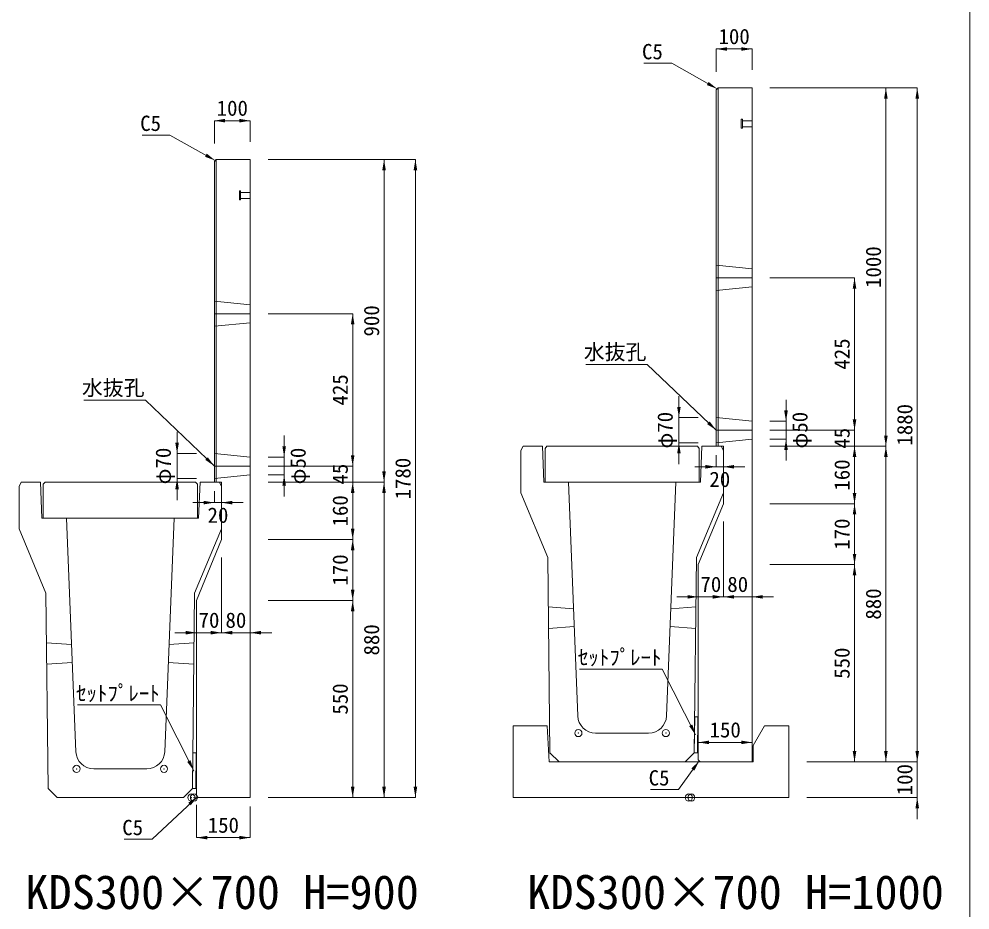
# Model space of a CAD drawing. Units: millimetres at full size, sheet at 1:40. Extents: x 172874 to 199766, y 869448 to 902797.
# Drawn here: x 182621 to 185274, y 895135 to 897621 of the extents above; entities that cross this region are included whole.
import ezdxf
from ezdxf.enums import TextEntityAlignment as Align

# ---------------------------------------------------------------- set-up
doc = ezdxf.new("R2010")
doc.units = ezdxf.units.MM
doc.header["$LTSCALE"] = 40
doc.header["$PDMODE"] = 32
doc.header["$PDSIZE"] = 20
for name, pattern in [('DASHED', [7.5, 6, -1.5]), ('USER1', [28.575, 19.05, -3.175, 3.175, -3.175]), ('USER2', [4.7625, 3.175, -1.5875]), ('USER3', [1.35, 0.75, -0.6])]:
    doc.linetypes.add(name, pattern=pattern)
for name, color, linetype, lineweight in [('セットプレート', 3, 'Continuous', 13), ('パネックスKDS', 2, 'Continuous', 13), ('図枠', 5, 'Continuous', 13), ('基礎ブロック', 2, 'Continuous', 13), ('寸法線', 7, 'Continuous', 13), ('引出線', 4, 'Continuous', 13), ('本体', 2, 'Continuous', 13), ('補助線', 8, 'Continuous', 13), ('ｲﾝｻｰﾄ', 3, 'USER3', 5)]:
    doc.layers.add(name, color=color, linetype=linetype, lineweight=lineweight)
doc.layers.add('文字', color=7, linetype='Continuous')
doc.styles.add('ＭＳ ゴシック', font='')
doc.styles.get('ＭＳ ゴシック').set_extended_font_data('MS Gothic')

# ---------------------------------------------------------------- blocks, each defined once
blk = doc.blocks.new('filled_arrow')
at = {"color": 0, "linetype": 'Continuous', "lineweight": -2}
blk.add_solid([(7.5, 1.25), (0, 0), (7.5, -1.25)], dxfattribs=at)

msp = doc.modelspace()

# ---------------------------------------------------------------- linework, layer by layer
at = {"layer": 'セットプレート'}
for points in [[(184505.17, 895573.33), (184514.17, 895573.23), (184515.3, 895673.22), (184506.3, 895673.32)], [(183105.17, 895473.33), (183114.17, 895473.23), (183115.3, 895573.22), (183106.3, 895573.32)]]:
    msp.add_lwpolyline(points, close=True, dxfattribs=at)
at = {"layer": 'パネックスKDS'}
for p, q in [((184566.29, 897423.33), (184571.29, 897428.33)), ((184566.29, 896428.33), (184566.29, 897423.33)), ((184571.29, 897428.33), (184666.29, 897428.33)), ((184666.29, 895548.33), (184666.29, 897428.33)), ((183166.29, 897223.33), (183171.29, 897228.33)), ((183166.29, 896328.33), (183166.29, 897223.33)), ((183171.29, 897228.33), (183266.29, 897228.33)), ((183266.29, 895448.33), (183266.29, 897228.33)), ((184566.29, 896428.33), (184586.29, 896428.33)), ((184586.29, 896268.33), (184586.29, 896428.33)), ((183166.29, 896328.33), (183186.29, 896328.33)), ((183186.29, 896168.33), (183186.29, 896328.33)), ((184586.29, 896268.33), (184516.29, 896098.33)), ((183186.29, 896168.33), (183116.29, 895998.33)), ((184516.29, 895553.33), (184516.29, 896098.33)), ((183116.29, 895453.33), (183116.29, 895998.33)), ((184516.29, 895553.33), (184521.29, 895548.33)), ((184521.29, 895548.33), (184666.29, 895548.33)), ((183116.29, 895453.33), (183121.29, 895448.33)), ((183121.29, 895448.33), (183266.29, 895448.33))]:
    msp.add_line(p, q, dxfattribs=at)
at = {"layer": 'パネックスKDS', "lineweight": 5}
for p, q in [((184571.29, 896428.33), (184571.29, 897428.33)), ((183171.29, 896328.33), (183171.29, 897228.33))]:
    msp.add_line(p, q, dxfattribs=at)
at = {"layer": 'パネックスKDS', "linetype": 'DASHED', "lineweight": 9}
for p, q in [((184566.29, 896933.33), (184666.29, 896923.33)), ((184566.29, 896863.33), (184666.29, 896873.33)), ((183166.29, 896833.33), (183266.29, 896823.33)), ((183166.29, 896763.33), (183266.29, 896773.33)), ((184566.29, 896508.33), (184666.29, 896498.33)), ((184566.29, 896438.33), (184666.29, 896448.33)), ((183166.29, 896408.33), (183266.29, 896398.33)), ((183166.29, 896338.33), (183266.29, 896348.33))]:
    msp.add_line(p, q, dxfattribs=at)
at = {"layer": '図枠'}
msp.add_line((185274.21, 902448.33), (185274.21, 887048.33), dxfattribs=at)
at = {"layer": '基礎ブロック'}
msp.add_lwpolyline([(183999.99, 895648.33), (184094.99, 895648.33), (184099.99, 895548.33), (184668.99, 895548.33), (184668.99, 895593.33), (184700.99, 895648.33), (184768.99, 895648.33), (184768.99, 895448.33), (183999.99, 895448.33)], close=True, dxfattribs=at)
at = {"layer": '寸法線'}
for p, q in [((184566.29, 897536.88), (184666.29, 897536.88)), ((184566.29, 897473.33), (184566.29, 897536.88)), ((184666.29, 897478.33), (184666.29, 897536.88)), ((184716.29, 897428.33), (185127.13, 897428.33)), ((184716.29, 897428.33), (185039.63, 897428.33)), ((185039.63, 896428.33), (185039.63, 897428.33)), ((185127.13, 895548.33), (185127.13, 897428.33)), ((183166.29, 897336.88), (183266.29, 897336.88)), ((183166.29, 897273.33), (183166.29, 897336.88)), ((183266.29, 897278.33), (183266.29, 897336.88)), ((183316.29, 897228.33), (183727.13, 897228.33)), ((183316.29, 897228.33), (183639.63, 897228.33)), ((183639.63, 896328.33), (183639.63, 897228.33)), ((183727.13, 895448.33), (183727.13, 897228.33)), ((184716.29, 896898.33), (184952.13, 896898.33)), ((184952.13, 896473.33), (184952.13, 896898.33)), ((183316.29, 896798.33), (183552.13, 896798.33)), ((183552.13, 896373.33), (183552.13, 896798.33)), ((184462.22, 896568.33), (184462.22, 896378.33)), ((184760.96, 896558.33), (184760.96, 896388.33)), ((184952.13, 896533.33), (184952.13, 896368.33)), ((184516.29, 896508.33), (184462.22, 896508.33)), ((184716.29, 896498.33), (184760.96, 896498.33)), ((183062.22, 896468.33), (183062.22, 896278.33)), ((183360.96, 896458.33), (183360.96, 896288.33)), ((184716.29, 896473.33), (184952.13, 896473.33)), ((184716.29, 896473.33), (184952.13, 896473.33)), ((184716.29, 896448.33), (184760.96, 896448.33)), ((183552.13, 896433.33), (183552.13, 896268.33)), ((184516.29, 896438.33), (184462.22, 896438.33)), ((184716.29, 896428.33), (185039.63, 896428.33)), ((184716.29, 896428.33), (184952.13, 896428.33)), ((184716.29, 896428.33), (185039.63, 896428.33)), ((184716.29, 896428.33), (184952.13, 896428.33)), ((184952.13, 896428.33), (184952.13, 896268.33)), ((185039.63, 896428.33), (185039.63, 895548.33)), ((183116.29, 896408.33), (183062.22, 896408.33)), ((183316.29, 896398.33), (183360.96, 896398.33)), ((184566.29, 896403.33), (184566.29, 896371.25)), ((184586.29, 896403.33), (184586.29, 896371.25)), ((183316.29, 896373.33), (183552.13, 896373.33)), ((183316.29, 896373.33), (183552.13, 896373.33)), ((184506.29, 896371.25), (184646.29, 896371.25)), ((183316.29, 896348.33), (183360.96, 896348.33)), ((183116.29, 896338.33), (183062.22, 896338.33)), ((183316.29, 896328.33), (183639.63, 896328.33)), ((183316.29, 896328.33), (183552.13, 896328.33)), ((183316.29, 896328.33), (183639.63, 896328.33)), ((183316.29, 896328.33), (183552.13, 896328.33)), ((183552.13, 896328.33), (183552.13, 896168.33)), ((183639.63, 896328.33), (183639.63, 895448.33)), ((183166.29, 896303.33), (183166.29, 896271.25)), ((183186.29, 896303.33), (183186.29, 896271.25)), ((183106.29, 896271.25), (183246.29, 896271.25)), ((184716.29, 896268.33), (184952.13, 896268.33)), ((184716.29, 896268.33), (184952.13, 896268.33)), ((184952.13, 896268.33), (184952.13, 896098.33)), ((184586.29, 896218.33), (184586.29, 896008.33)), ((184666.29, 896218.33), (184666.29, 896008.33)), ((183316.29, 896168.33), (183552.13, 896168.33)), ((183316.29, 896168.33), (183552.13, 896168.33)), ((183552.13, 896168.33), (183552.13, 895998.33)), ((183186.29, 896118.33), (183186.29, 895908.33)), ((183266.29, 896118.33), (183266.29, 895908.33)), ((184716.29, 896098.33), (184952.13, 896098.33)), ((184716.29, 896098.33), (184952.13, 896098.33)), ((184952.13, 896098.33), (184952.13, 895548.33)), ((184516.29, 896046.59), (184516.29, 896008.33)), ((184586.29, 896048.33), (184586.29, 896008.33)), ((183316.29, 895998.33), (183552.13, 895998.33)), ((183316.29, 895998.33), (183552.13, 895998.33)), ((183552.13, 895998.33), (183552.13, 895448.33)), ((184646.29, 896008.33), (184456.29, 896008.33)), ((184526.29, 896008.33), (184726.29, 896008.33)), ((183116.29, 895946.59), (183116.29, 895908.33)), ((183186.29, 895948.33), (183186.29, 895908.33)), ((183246.29, 895908.33), (183056.29, 895908.33)), ((183126.29, 895908.33), (183326.29, 895908.33)), ((184516.29, 895602.32), (184666.29, 895602.32)), ((184516.29, 895578.33), (184516.29, 895602.32)), ((184666.29, 895573.33), (184666.29, 895602.32)), ((185127.13, 895608.33), (185127.13, 895388.33)), ((184818.99, 895548.33), (185127.13, 895548.33)), ((184818.99, 895548.33), (185039.63, 895548.33)), ((184818.99, 895548.33), (184952.13, 895548.33)), ((184818.99, 895548.33), (185127.13, 895548.33)), ((183316.29, 895448.33), (183727.13, 895448.33)), ((183316.29, 895448.33), (183639.63, 895448.33)), ((183316.29, 895448.33), (183552.13, 895448.33)), ((184818.99, 895448.33), (185127.13, 895448.33)), ((183116.29, 895428.33), (183116.29, 895336.53)), ((183266.29, 895423.33), (183266.29, 895336.53)), ((183116.29, 895336.53), (183266.29, 895336.53))]:
    msp.add_line(p, q, dxfattribs=at)
at = {"layer": '引出線'}
for points in [[(184568.79, 897425.83), (184442.42, 897496.91), (184364.65, 897496.91)], [(183168.79, 897225.83), (183042.42, 897296.91), (182964.65, 897296.91)], [(184566.29, 896473.33), (184373.83, 896656.78), (184202.09, 896656.78)], [(183166.29, 896373.33), (182973.83, 896556.78), (182802.09, 896556.78)], [(184508.79, 895623.33), (184415.85, 895806.77), (184184.48, 895806.77)], [(183108.79, 895523.33), (183015.85, 895706.77), (182784.48, 895706.77)], [(184518.79, 895550.83), (184460.92, 895470.62), (184383.15, 895470.62)], [(183118.79, 895450.83), (182992.42, 895332.18), (182914.65, 895332.18)]]:
    msp.add_lwpolyline(points, dxfattribs=at)
at = {"layer": '本体'}
for p, q in [((184027.29, 896428.33), (184021.29, 896416.33)), ((184027.29, 896428.33), (184081.29, 896428.33)), ((184081.29, 896428.33), (184085.29, 896328.33)), ((184526.29, 896428.33), (184522.29, 896328.33)), ((184526.29, 896428.33), (184580.29, 896428.33)), ((184580.29, 896428.33), (184586.29, 896416.33)), ((184021.29, 896416.33), (184021.29, 896298.33)), ((184586.29, 896416.33), (184586.29, 896298.33)), ((182627.29, 896328.33), (182621.29, 896316.33)), ((182621.29, 896316.33), (182621.29, 896198.33)), ((182627.29, 896328.33), (182681.29, 896328.33)), ((182681.29, 896328.33), (182685.29, 896228.33)), ((183126.29, 896328.33), (183122.29, 896228.33)), ((183126.29, 896328.33), (183180.29, 896328.33)), ((183180.29, 896328.33), (183186.29, 896316.33)), ((183186.29, 896316.33), (183186.29, 896198.33)), ((184085.29, 896328.33), (184153.79, 896328.33)), ((184153.79, 896328.33), (184179.87, 895676.33)), ((184453.79, 896328.33), (184427.71, 895676.33)), ((184453.79, 896328.33), (184522.29, 896328.33)), ((184021.29, 896298.33), (184096.29, 896118.33)), ((184586.29, 896298.33), (184511.29, 896118.33)), ((182685.29, 896228.33), (182753.79, 896228.33)), ((182753.79, 896228.33), (182779.87, 895576.33)), ((183053.79, 896228.33), (183027.71, 895576.33)), ((183053.79, 896228.33), (183122.29, 896228.33)), ((182621.29, 896198.33), (182696.29, 896018.33)), ((183186.29, 896198.33), (183111.29, 896018.33)), ((184096.29, 896118.33), (184102.41, 895573.33)), ((184505.17, 895573.33), (184511.29, 896118.33)), ((182696.29, 896018.33), (182702.41, 895473.33)), ((183105.17, 895473.33), (183111.29, 896018.33)), ((184229.83, 895628.33), (184377.75, 895628.33)), ((184102.41, 895573.33), (184127.69, 895548.33)), ((184479.89, 895548.33), (184505.17, 895573.33)), ((184127.69, 895548.33), (184479.89, 895548.33)), ((182829.83, 895528.33), (182977.75, 895528.33)), ((182702.41, 895473.33), (182727.69, 895448.33)), ((183079.89, 895448.33), (183105.17, 895473.33)), ((182727.69, 895448.33), (183079.89, 895448.33))]:
    msp.add_line(p, q, dxfattribs=at)
at = {"layer": '本体', "linetype": 'USER2'}
for p, q in [((184097.84, 895980.33), (184167.91, 895975.33)), ((184439.67, 895975.33), (184509.74, 895980.33)), ((184169.91, 895925.33), (184098.51, 895920.33)), ((184509.07, 895920.33), (184437.67, 895925.33)), ((182697.84, 895880.33), (182767.91, 895875.33)), ((183039.67, 895875.33), (183109.74, 895880.33)), ((182769.91, 895825.33), (182698.51, 895820.33)), ((183109.07, 895820.33), (183037.67, 895825.33))]:
    msp.add_line(p, q, dxfattribs=at)
at = {"layer": '本体', "lineweight": 20}
for points in [[(184088.79, 896422.33), (184093.79, 896428.33), (184513.79, 896428.33), (184518.79, 896422.33), (184518.79, 896328.33), (184088.79, 896328.33)], [(182688.79, 896322.33), (182693.79, 896328.33), (183113.79, 896328.33), (183118.79, 896322.33), (183118.79, 896228.33), (182688.79, 896228.33)]]:
    msp.add_lwpolyline(points, close=True, dxfattribs=at)
at = {"layer": '本体'}
for centre, start, end in [((184229.83, 895678.33), 182.29061, 270), ((184377.75, 895678.33), 270, 357.70939), ((182829.83, 895578.33), 182.29061, 270), ((182977.75, 895578.33), 270, 357.70939)]:
    msp.add_arc(centre, 50, start, end, dxfattribs=at)
at = {"layer": '補助線', "linetype": 'USER1'}
for p, q in [((184566.29, 896898.33), (184666.29, 896898.33)), ((183166.29, 896798.33), (183266.29, 896798.33)), ((184566.29, 896473.33), (184666.29, 896473.33)), ((183166.29, 896373.33), (183266.29, 896373.33))]:
    msp.add_line(p, q, dxfattribs=at)
at = {"layer": '補助線'}
for p in [(184181.79, 895628.33), (184425.79, 895628.33), (182781.79, 895528.33), (183025.79, 895528.33), (183102.29, 895448.33), (183109.29, 895448.33), (183109.29, 895448.33), (184489.79, 895448.33), (184496.79, 895448.33), (184496.79, 895448.33)]:
    msp.add_point(p, dxfattribs=at)
at = {"layer": 'ｲﾝｻｰﾄ'}
for p, q in [((184636.29, 897340.83), (184636.29, 897315.83)), ((184639.29, 897340.83), (184636.29, 897340.83)), ((184639.29, 897315.83), (184639.29, 897340.83)), ((184666.29, 897336.83), (184639.29, 897336.83)), ((184636.29, 897315.83), (184639.29, 897315.83)), ((184639.29, 897319.83), (184666.29, 897319.83)), ((183236.29, 897140.83), (183236.29, 897115.83)), ((183239.29, 897140.83), (183236.29, 897140.83)), ((183239.29, 897115.83), (183239.29, 897140.83)), ((183236.29, 897115.83), (183239.29, 897115.83)), ((183266.29, 897136.83), (183239.29, 897136.83)), ((183239.29, 897119.83), (183266.29, 897119.83))]:
    msp.add_line(p, q, dxfattribs=at)

# ---------------------------------------------------------------- block references
at = {"layer": '寸法線', "xscale": 4, "yscale": 4}
for p in [(184566.29, 897536.88), (183166.29, 897336.88), (184586.29, 896371.25), (183186.29, 896271.25), (184586.29, 896008.33), (184666.29, 896008.33), (183186.29, 895908.33), (183266.29, 895908.33), (184516.29, 895602.32), (183116.29, 895336.53)]:
    msp.add_blockref('filled_arrow', p, dxfattribs=at)
for p, rotation in [((184666.29, 897536.88), 180), ((185039.63, 897428.33), 270), ((185127.13, 897428.33), 270), ((183266.29, 897336.88), 180), ((183639.63, 897228.33), 270), ((183727.13, 897228.33), 270), ((184952.13, 896898.33), 270), ((183552.13, 896798.33), 270), ((184462.22, 896508.33), 90), ((184760.96, 896498.33), 90), ((184952.13, 896473.33), 90), ((184952.13, 896473.33), 90), ((184760.96, 896448.33), 270), ((185039.63, 896428.33), 90), ((183062.22, 896408.33), 90), ((183360.96, 896398.33), 90), ((184462.22, 896438.33), 270), ((184952.13, 896428.33), 270), ((184952.13, 896428.33), 270), ((185039.63, 896428.33), 270), ((183552.13, 896373.33), 90), ((183552.13, 896373.33), 90), ((184566.29, 896371.25), 180), ((183360.96, 896348.33), 270), ((183639.63, 896328.33), 90), ((183062.22, 896338.33), 270), ((183552.13, 896328.33), 270), ((183552.13, 896328.33), 270), ((183639.63, 896328.33), 270), ((184952.13, 896268.33), 90), ((183166.29, 896271.25), 180), ((184952.13, 896268.33), 270), ((183552.13, 896168.33), 90), ((183552.13, 896168.33), 270), ((184952.13, 896098.33), 90), ((184952.13, 896098.33), 270), ((183552.13, 895998.33), 90), ((183552.13, 895998.33), 270), ((184516.29, 896008.33), 180), ((184586.29, 896008.33), 180), ((183116.29, 895908.33), 180), ((183186.29, 895908.33), 180), ((184666.29, 895602.32), 180), ((184952.13, 895548.33), 90), ((185039.63, 895548.33), 90), ((185127.13, 895548.33), 90), ((185127.13, 895548.33), 90), ((183552.13, 895448.33), 90), ((183639.63, 895448.33), 90), ((183727.13, 895448.33), 90), ((185127.13, 895448.33), 270), ((183266.29, 895336.53), 180)]:
    msp.add_blockref('filled_arrow', p, dxfattribs=dict(at, rotation=rotation))
at = {"layer": '引出線', "xscale": 4, "yscale": 4}
for p, rotation in [((184568.79, 897425.83), 150.6), ((183168.79, 897225.83), 150.6), ((184566.29, 896473.33), 136.4), ((183166.29, 896373.33), 136.4), ((184508.79, 895623.33), 116.9), ((183108.79, 895523.33), 116.9), ((184518.79, 895550.83), 234.2), ((183118.79, 895450.83), 223.2)]:
    msp.add_blockref('filled_arrow', p, dxfattribs=dict(at, rotation=rotation))

# ---------------------------------------------------------------- texts
at = {"layer": '寸法線', "style": 'ＭＳ ゴシック'}
for s, p in [('100', (184616.29, 897571.88)), ('100', (183216.29, 897371.88)), ('20', (184576.29, 896336.25)), ('20', (183176.29, 896236.25)), ('70', (184551.29, 896043.33)), ('80', (184626.29, 896043.33)), ('70', (183151.29, 895943.33)), ('80', (183226.29, 895943.33)), ('150', (184591.29, 895637.32)), ('150', (183191.29, 895371.53))]:
    msp.add_text(s, height=42.72, dxfattribs=at).set_placement(p, align=Align.MIDDLE_CENTER)
for s, p in [('1000', (185004.63, 896928.33)), ('900', (183604.63, 896778.33)), ('425', (184917.13, 896685.83)), ('425', (183517.13, 896585.83)), ('1880', (185092.13, 896488.33)), ('φ70', (184423.56, 896473.33)), ('φ50', (184799.62, 896473.33)), ('45', (184917.13, 896450.83)), ('φ70', (183023.56, 896373.33)), ('φ50', (183399.62, 896373.33)), ('45', (183517.13, 896350.83)), ('1780', (183692.13, 896338.33)), ('160', (184917.13, 896348.33)), ('160', (183517.13, 896248.33)), ('170', (184917.13, 896183.33)), ('170', (183517.13, 896083.33)), ('880', (185004.63, 895988.33)), ('880', (183604.63, 895888.33)), ('550', (184917.13, 895823.33)), ('550', (183517.13, 895723.33)), ('100', (185092.13, 895498.33))]:
    msp.add_text(s, height=42.72, rotation=90, dxfattribs=at).set_placement(p, align=Align.MIDDLE_CENTER)
at = {"layer": '引出線', "style": 'ＭＳ ゴシック'}
for s, p in [('C5', (184417.42, 897550.91)), ('C5', (183017.42, 897350.91)), ('水抜孔', (184371.58, 896713.06)), ('水抜孔', (182971.58, 896613.06)), ('ｾｯﾄﾌﾟﾚｰﾄ', (184413.6, 895860.77)), ('ｾｯﾄﾌﾟﾚｰﾄ', (183013.6, 895760.77)), ('C5', (184435.92, 895524.62)), ('C5', (182967.42, 895386.18))]:
    msp.add_text(s, height=42.72, dxfattribs=at).set_placement(p, align=Align.TOP_RIGHT)
at = {"layer": '文字', "style": 'ＭＳ ゴシック'}
for s, p in [('KDS300×700 H=900', (182638.87, 895108.77)), ('KDS300×700 H=1000', (184038.87, 895108.77))]:
    msp.add_text(s, height=94.94, dxfattribs=at).set_placement(p, align=Align.BOTTOM_LEFT)

doc.saveas('drawing.dxf')
